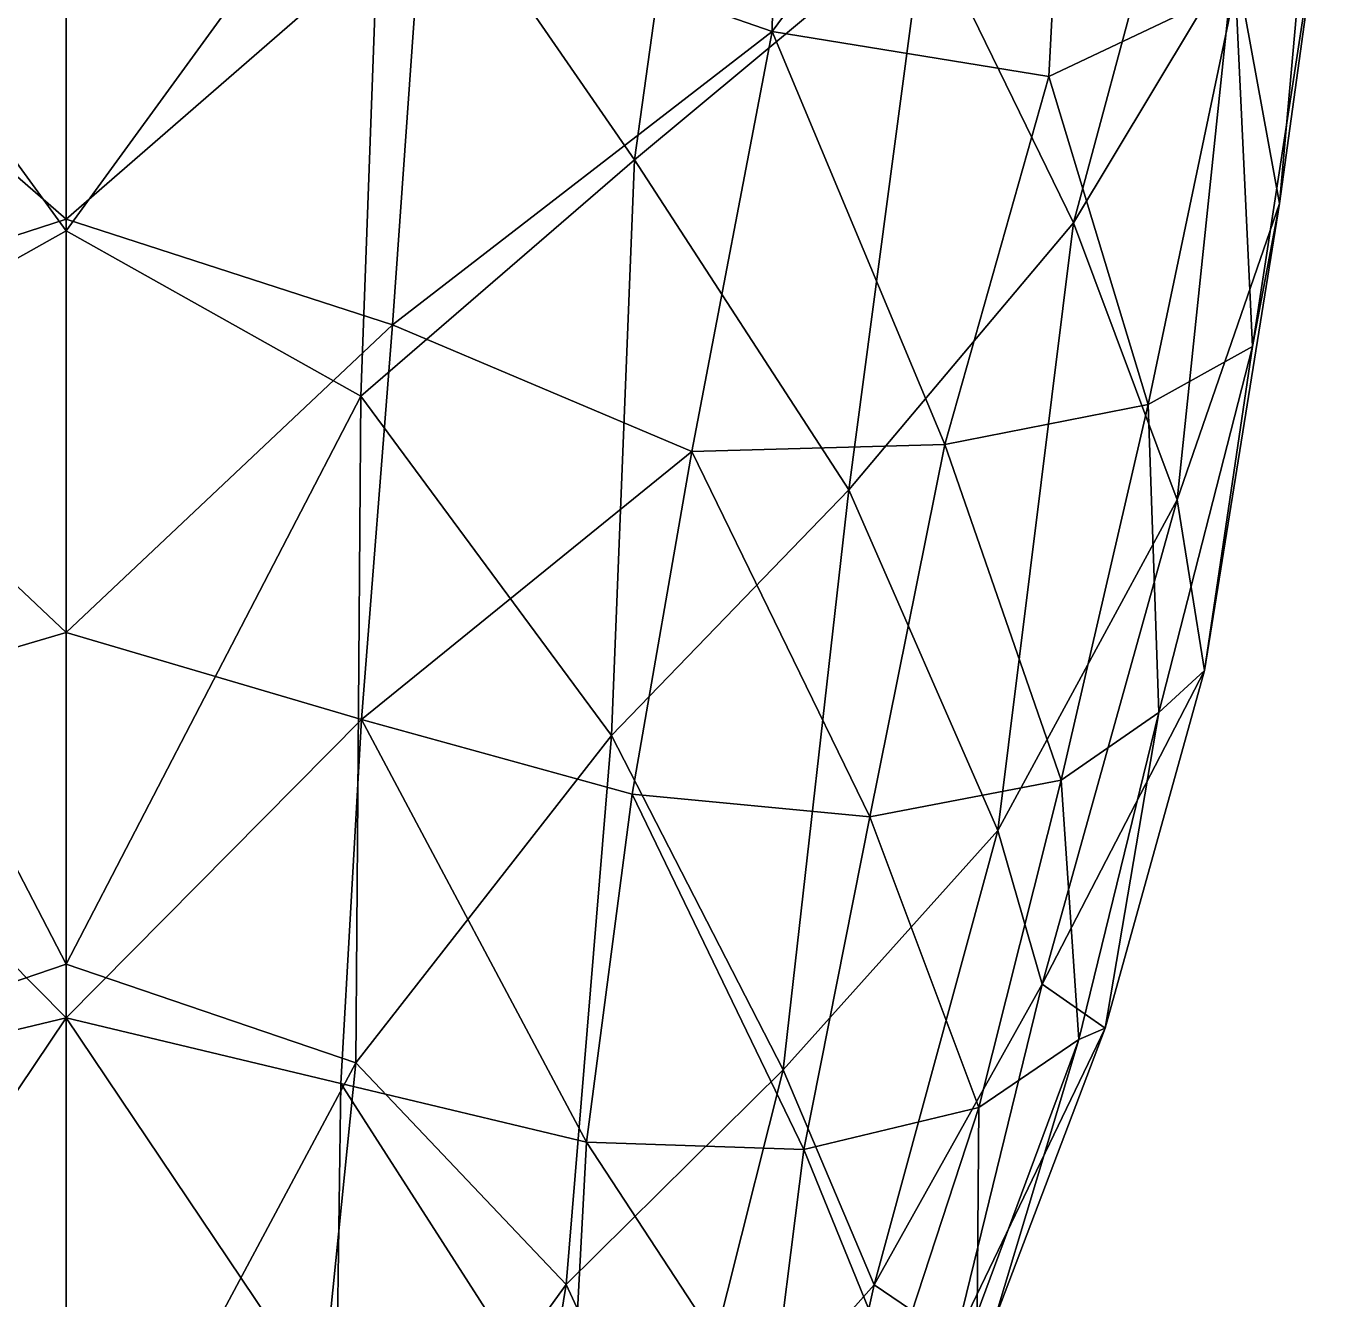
# Model space of a CAD drawing. Extents: x -1.1 to 1.1, y -4.3 to 7.3.
# Drawn here: x -0.022 to 0.7, y -1.23 to -0.522 of the extents above; entities that cross this region are included whole.
import ezdxf

# ---------------------------------------------------------------- set-up
doc = ezdxf.new("R2010")
doc.units = 0
doc.layers.add('T_REX$LWO', color=1, linetype='CONTINUOUS')

msp = doc.modelspace()

# ---------------------------------------------------------------- linework, layer by layer
at = {"layer": 'T_REX$LWO'}
for points in [[(0.19784, -0.45755, 3.62104), (0.39259, -0.52523, 3.49352), (0.39683, -0.25786, 3.50387)], [(0.55954, -0.29881, 3.36555), (0.39683, -0.25786, 3.50387), (0.39259, -0.52523, 3.49352)], [(0.39259, -0.52523, 3.49352), (0.54634, -0.55026, 3.35541), (0.55954, -0.29881, 3.36555)], [(0.55954, -0.29881, 3.36555), (0.54634, -0.55026, 3.35541), (0.65018, -0.50105, 3.20378)], [(0.64363, -0.32144, 2.74643), (0.56019, -0.63185, 2.6411), (0.4774, -0.46199, 2.37104)], [(0.64363, -0.32144, 2.74643), (0.64948, -0.48293, 2.88013), (0.56019, -0.63185, 2.6411)], [(-0.17615, -0.39385, 2.04672), (0, -0.33052, 2.00478), (0, -0.63622, 2.16224)], [(0, -0.33052, 2.00478), (0.17615, -0.39385, 2.04672), (0, -0.63622, 2.16224)], [(0.70002, -0.33634, 3.03584), (0.6748, -0.62107, 2.99789), (0.64948, -0.48293, 2.88013)], [(0.70002, -0.33634, 3.03584), (0.69935, -0.44186, 3.11211), (0.6748, -0.62107, 2.99789)], [(0.34781, -0.36761, 2.0787), (0.31596, -0.5967, 2.13897), (0.17615, -0.39385, 2.04672)], [(0.34781, -0.36761, 2.0787), (0.4774, -0.46199, 2.37104), (0.31596, -0.5967, 2.13897)], [(0, -0.38571, 3.70036), (-0.19784, -0.45755, 3.62104), (0, -0.62977, 3.74659)], [(0.19784, -0.45755, 3.62104), (0, -0.38571, 3.70036), (0, -0.62977, 3.74659)], [(-0.16384, -0.72826, 2.18157), (-0.17615, -0.39385, 2.04672), (0, -0.63622, 2.16224)], [(0.17615, -0.39385, 2.04672), (0.16384, -0.72826, 2.18157), (0, -0.63622, 2.16224)], [(0.17615, -0.39385, 2.04672), (0.31596, -0.5967, 2.13897), (0.16384, -0.72826, 2.18157)], [(0.69935, -0.44186, 3.11211), (0.65018, -0.50105, 3.20378), (0.65978, -0.70062, 3.12283)], [(0.69935, -0.44186, 3.11211), (0.65978, -0.70062, 3.12283), (0.6748, -0.62107, 2.99789)], [(-0.18135, -0.68843, 3.65759), (0, -0.62977, 3.74659), (-0.19784, -0.45755, 3.62104)], [(0, -0.62977, 3.74659), (0.18135, -0.68843, 3.65759), (0.19784, -0.45755, 3.62104)], [(0.39259, -0.52523, 3.49352), (0.19784, -0.45755, 3.62104), (0.18135, -0.68843, 3.65759)], [(0.4774, -0.46199, 2.37104), (0.43512, -0.78026, 2.35004), (0.31596, -0.5967, 2.13897)], [(0.4774, -0.46199, 2.37104), (0.56019, -0.63185, 2.6411), (0.43512, -0.78026, 2.35004)], [(0.64948, -0.48293, 2.88013), (0.61786, -0.78579, 2.81875), (0.56019, -0.63185, 2.6411)], [(0.64948, -0.48293, 2.88013), (0.6748, -0.62107, 2.99789), (0.61786, -0.78579, 2.81875)], [(0.65018, -0.50105, 3.20378), (0.54634, -0.55026, 3.35541), (0.60171, -0.73276, 3.24193)], [(0.65018, -0.50105, 3.20378), (0.60171, -0.73276, 3.24193), (0.65978, -0.70062, 3.12283)], [(0.18135, -0.68843, 3.65759), (0.34783, -0.75898, 3.5348), (0.39259, -0.52523, 3.49352)], [(0.39259, -0.52523, 3.49352), (0.34783, -0.75898, 3.5348), (0.48856, -0.75513, 3.39907)], [(0.54634, -0.55026, 3.35541), (0.39259, -0.52523, 3.49352), (0.48856, -0.75513, 3.39907)], [(0.54634, -0.55026, 3.35541), (0.48856, -0.75513, 3.39907), (0.60171, -0.73276, 3.24193)], [(0.31596, -0.5967, 2.13897), (0.30328, -0.91693, 2.24578), (0.16384, -0.72826, 2.18157)], [(0.31596, -0.5967, 2.13897), (0.43512, -0.78026, 2.35004), (0.30328, -0.91693, 2.24578)], [(0.6748, -0.62107, 2.99789), (0.63297, -0.88074, 2.99596), (0.61786, -0.78579, 2.81875)], [(0.6748, -0.62107, 2.99789), (0.65978, -0.70062, 3.12283), (0.63297, -0.88074, 2.99596)], [(0, -0.62977, 3.74659), (-0.18135, -0.68843, 3.65759), (0, -0.85963, 3.82112)], [(0.18135, -0.68843, 3.65759), (0, -0.62977, 3.74659), (0, -0.85963, 3.82112)], [(0.56019, -0.63185, 2.6411), (0.51802, -0.96991, 2.61001), (0.43512, -0.78026, 2.35004)], [(0.56019, -0.63185, 2.6411), (0.61786, -0.78579, 2.81875), (0.51802, -0.96991, 2.61001)], [(-0.16384, -0.72826, 2.18157), (0, -0.63622, 2.16224), (0, -1.04413, 2.30078)], [(0, -0.63622, 2.16224), (0.16384, -0.72826, 2.18157), (0, -1.04413, 2.30078)], [(-0.16426, -0.90801, 3.74558), (0, -0.85963, 3.82112), (-0.18135, -0.68843, 3.65759)], [(0, -0.85963, 3.82112), (0.16426, -0.90801, 3.74558), (0.18135, -0.68843, 3.65759)], [(0.34783, -0.75898, 3.5348), (0.18135, -0.68843, 3.65759), (0.16426, -0.90801, 3.74558)], [(0.65978, -0.70062, 3.12283), (0.60171, -0.73276, 3.24193), (0.6076, -0.9041, 3.1611)], [(0.65978, -0.70062, 3.12283), (0.6076, -0.9041, 3.1611), (0.63297, -0.88074, 2.99596)], [(-0.16108, -1.09917, 2.34164), (-0.16384, -0.72826, 2.18157), (0, -1.04413, 2.30078)], [(0.16384, -0.72826, 2.18157), (0.16108, -1.09917, 2.34164), (0, -1.04413, 2.30078)], [(0.16384, -0.72826, 2.18157), (0.30328, -0.91693, 2.24578), (0.16108, -1.09917, 2.34164)], [(0.60171, -0.73276, 3.24193), (0.48856, -0.75513, 3.39907), (0.55326, -0.94181, 3.32629)], [(0.60171, -0.73276, 3.24193), (0.55326, -0.94181, 3.32629), (0.6076, -0.9041, 3.1611)], [(0.48856, -0.75513, 3.39907), (0.34783, -0.75898, 3.5348), (0.44696, -0.96231, 3.47681)], [(0.48856, -0.75513, 3.39907), (0.44696, -0.96231, 3.47681), (0.55326, -0.94181, 3.32629)], [(0.16426, -0.90801, 3.74558), (0.31479, -0.94969, 3.61981), (0.34783, -0.75898, 3.5348)], [(0.34783, -0.75898, 3.5348), (0.31479, -0.94969, 3.61981), (0.44696, -0.96231, 3.47681)], [(0.43512, -0.78026, 2.35004), (0.39874, -1.1029, 2.44289), (0.30328, -0.91693, 2.24578)], [(0.43512, -0.78026, 2.35004), (0.51802, -0.96991, 2.61001), (0.39874, -1.1029, 2.44289)], [(0.61786, -0.78579, 2.81875), (0.5428, -1.05539, 2.83039), (0.51802, -0.96991, 2.61001)], [(0.61786, -0.78579, 2.81875), (0.63297, -0.88074, 2.99596), (0.5428, -1.05539, 2.83039)], [(0, -0.85963, 3.82112), (-0.16426, -0.90801, 3.74558), (0, -1.07398, 3.90666)], [(0.16426, -0.90801, 3.74558), (0, -0.85963, 3.82112), (0, -1.07398, 3.90666)], [(0.63297, -0.88074, 2.99596), (0.57767, -1.07981, 3.03836), (0.5428, -1.05539, 2.83039)], [(0.63297, -0.88074, 2.99596), (0.6076, -0.9041, 3.1611), (0.57767, -1.07981, 3.03836)], [(-0.15262, -1.11062, 3.83577), (0, -1.07398, 3.90666), (-0.16426, -0.90801, 3.74558)], [(0, -1.07398, 3.90666), (0.15262, -1.11062, 3.83577), (0.16426, -0.90801, 3.74558)], [(0.16426, -0.90801, 3.74558), (0.15262, -1.11062, 3.83577), (0.28931, -1.14329, 3.71161)], [(0.31479, -0.94969, 3.61981), (0.16426, -0.90801, 3.74558), (0.28931, -1.14329, 3.71161)], [(0.6076, -0.9041, 3.1611), (0.55326, -0.94181, 3.32629), (0.56303, -1.08604, 3.21849)], [(0.6076, -0.9041, 3.1611), (0.56303, -1.08604, 3.21849), (0.57767, -1.07981, 3.03836)], [(0.30328, -0.91693, 2.24578), (0.27809, -1.2224, 2.45534), (0.16108, -1.09917, 2.34164)], [(0.30328, -0.91693, 2.24578), (0.39874, -1.1029, 2.44289), (0.27809, -1.2224, 2.45534)], [(0.55326, -0.94181, 3.32629), (0.44696, -0.96231, 3.47681), (0.50746, -1.12385, 3.39277)], [(0.55326, -0.94181, 3.32629), (0.50746, -1.12385, 3.39277), (0.56303, -1.08604, 3.21849)], [(0.31479, -0.94969, 3.61981), (0.28931, -1.14329, 3.71161), (0.41027, -1.14733, 3.56081)], [(0.44696, -0.96231, 3.47681), (0.31479, -0.94969, 3.61981), (0.41027, -1.14733, 3.56081)], [(0.44696, -0.96231, 3.47681), (0.41027, -1.14733, 3.56081), (0.50746, -1.12385, 3.39277)], [(0.51802, -0.96991, 2.61001), (0.4493, -1.22265, 2.69813), (0.39874, -1.1029, 2.44289)], [(0.51802, -0.96991, 2.61001), (0.5428, -1.05539, 2.83039), (0.4493, -1.22265, 2.69813)], [(-0.16108, -1.09917, 2.34164), (0, -1.04413, 2.30078), (0, -1.40067, 2.59428)], [(0, -1.04413, 2.30078), (0.16108, -1.09917, 2.34164), (0, -1.40067, 2.59428)], [(0.5428, -1.05539, 2.83039), (0.49427, -1.2531, 2.90594), (0.4493, -1.22265, 2.69813)], [(0.5428, -1.05539, 2.83039), (0.57767, -1.07981, 3.03836), (0.49427, -1.2531, 2.90594)], [(0, -1.07398, 3.90666), (-0.15262, -1.11062, 3.83577), (-0.15015, -1.29757, 3.8785)], [(0, -1.27934, 3.94636), (0, -1.07398, 3.90666), (-0.15015, -1.29757, 3.8785)], [(0, -1.07398, 3.90666), (0, -1.27934, 3.94636), (0.15015, -1.29757, 3.8785)], [(0.15262, -1.11062, 3.83577), (0, -1.07398, 3.90666), (0.15015, -1.29757, 3.8785)], [(0.57767, -1.07981, 3.03836), (0.51604, -1.24261, 3.09527), (0.49427, -1.2531, 2.90594)], [(0.57767, -1.07981, 3.03836), (0.56303, -1.08604, 3.21849), (0.51604, -1.24261, 3.09527)], [(0.56303, -1.08604, 3.21849), (0.5066, -1.23832, 3.26421), (0.51604, -1.24261, 3.09527)], [(0.56303, -1.08604, 3.21849), (0.50746, -1.12385, 3.39277), (0.5066, -1.23832, 3.26421)], [(-0.12754, -1.43092, 2.62483), (-0.16108, -1.09917, 2.34164), (0, -1.40067, 2.59428)], [(0.16108, -1.09917, 2.34164), (0.12754, -1.43092, 2.62483), (0, -1.40067, 2.59428)], [(0.16108, -1.09917, 2.34164), (0.27809, -1.2224, 2.45534), (0.12754, -1.43092, 2.62483)], [(0.39874, -1.1029, 2.44289), (0.33674, -1.34926, 2.62976), (0.27809, -1.2224, 2.45534)], [(0.39874, -1.1029, 2.44289), (0.4493, -1.22265, 2.69813), (0.33674, -1.34926, 2.62976)], [(0.15262, -1.11062, 3.83577), (0.15015, -1.29757, 3.8785), (0.28045, -1.30972, 3.75382)], [(0.28931, -1.14329, 3.71161), (0.15262, -1.11062, 3.83577), (0.28045, -1.30972, 3.75382)], [(0.50746, -1.12385, 3.39277), (0.41027, -1.14733, 3.56081), (0.45991, -1.26953, 3.43461)], [(0.50746, -1.12385, 3.39277), (0.45991, -1.26953, 3.43461), (0.5066, -1.23832, 3.26421)], [(0.28931, -1.14329, 3.71161), (0.28045, -1.30972, 3.75382), (0.39114, -1.29853, 3.60254)], [(0.41027, -1.14733, 3.56081), (0.28931, -1.14329, 3.71161), (0.39114, -1.29853, 3.60254)], [(0.41027, -1.14733, 3.56081), (0.39114, -1.29853, 3.60254), (0.45991, -1.26953, 3.43461)], [(0.27809, -1.2224, 2.45534), (0.23279, -1.49949, 2.70905), (0.12754, -1.43092, 2.62483)], [(0.27809, -1.2224, 2.45534), (0.33674, -1.34926, 2.62976), (0.23279, -1.49949, 2.70905)], [(0.4493, -1.22265, 2.69813), (0.4078, -1.40958, 2.83703), (0.33674, -1.34926, 2.62976)], [(0.4493, -1.22265, 2.69813), (0.49427, -1.2531, 2.90594), (0.4078, -1.40958, 2.83703)]]:
    msp.add_3dface(points, dxfattribs=at)

doc.saveas('drawing.dxf')
